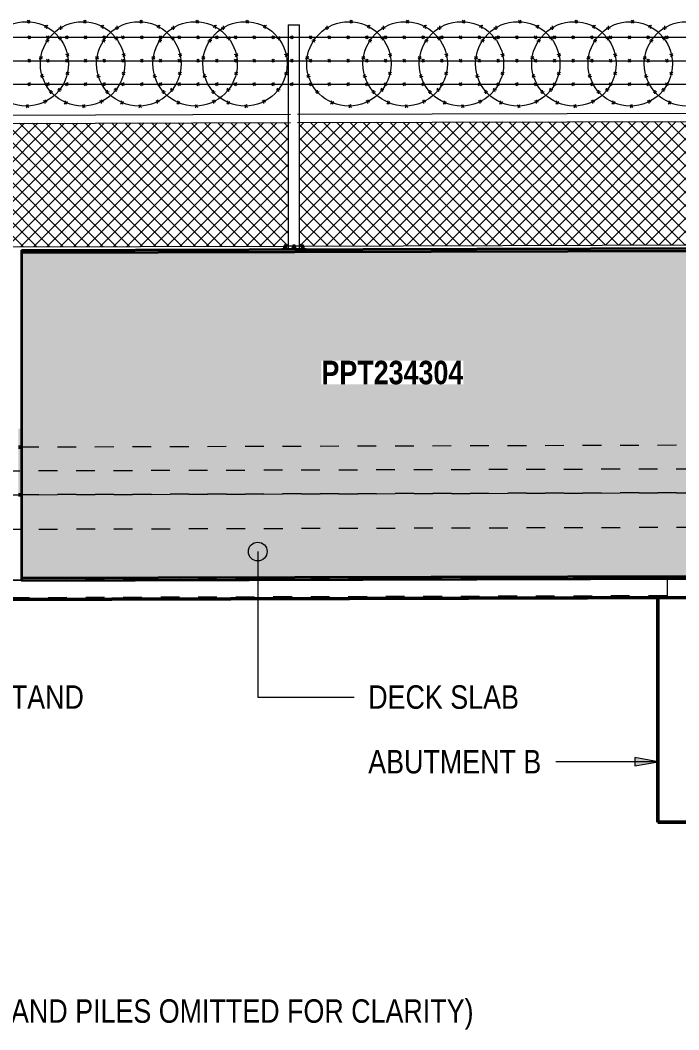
# Model space of a CAD drawing. Header units: metres. Extents: x 571 to 644, y 3 to 1695.
# Drawn here: x 626.48 to 629.99, y 16.67 to 22.05 of the extents above; entities that cross this region are included whole.
import ezdxf

# ---------------------------------------------------------------- set-up
doc = ezdxf.new("R2010")
doc.units = ezdxf.units.M
doc.linetypes.add('JacobsDash', pattern=[0.0045, 0.003, -0.0015])
for name, color, linetype, lineweight in [('BRIDGE-ABUTMENT-CONC', 7, 'Continuous', 50), ('BRIDGE-FRAMING-LINE-18-HID', 7, 'JacobsDash', 18), ('BRIDGE-HDRAIL', 7, 'Continuous', 18), ('D-BDGE', 7, 'Continuous', 13), ('D-BDGE-FLOOR', 7, 'Continuous', 50), ('D-BDGE-FRAMING', 7, 'Continuous', 50), ('D-BDGE-GEN-MOD', 7, 'Continuous', 35), ('D-BDGE-HDRAIL', 7, 'Continuous', 18), ('D-ENHA-TEXT', 7, 'Continuous', 9), ('D-ENHA-TEXT-TAG', 7, 'Continuous', 18)]:
    doc.layers.add(name, color=color, linetype=linetype, lineweight=lineweight)
doc.styles.add('Arial Narrow_2', font='ARIALN.TTF', dxfattribs={"height": 0.125})
doc.styles.add('Arial Narrow_B_1', font='ARIALNB.TTF', dxfattribs={"height": 0.125})

# ---------------------------------------------------------------- blocks, each defined once
blk = doc.blocks.new('Railing - TopMount-Start-7511100-DRG-2871111 - SECTION 2')
at = {"layer": 'BRIDGE-HDRAIL'}
for p, q in [((588.3942, 22.0358), (588.3942, 20.8408)), ((588.3942, 22.0358), (588.4545, 22.0358)), ((588.4545, 20.8408), (588.4545, 22.0358)), ((588.3594, 20.8408), (588.3594, 20.8375)), ((588.4894, 20.8408), (588.3594, 20.8408)), ((588.3669, 20.8428), (588.3669, 20.8408)), ((588.3844, 20.8428), (588.3669, 20.8428)), ((588.3709, 20.8558), (588.3789, 20.8558)), ((588.3709, 20.8488), (588.3709, 20.8558)), ((588.3709, 20.8488), (588.3789, 20.8488)), ((588.3709, 20.8428), (588.3709, 20.8488)), ((588.3789, 20.8488), (588.3709, 20.8488)), ((588.3729, 20.8608), (588.3729, 20.8558)), ((588.3849, 20.8608), (588.3729, 20.8608)), ((588.3789, 20.8558), (588.3844, 20.8558)), ((588.3789, 20.8488), (588.3789, 20.8558)), ((588.3789, 20.8488), (588.3844, 20.8488)), ((588.3789, 20.8428), (588.3789, 20.8488)), ((588.3844, 20.8488), (588.3789, 20.8488)), ((588.3844, 20.8558), (588.3844, 20.8408)), ((588.4163, 20.8558), (588.3844, 20.8558)), ((588.3849, 20.8558), (588.3849, 20.8608)), ((588.4124, 20.8428), (588.4124, 20.8408)), ((588.4364, 20.8428), (588.4124, 20.8428)), ((588.4164, 20.8558), (588.4244, 20.8558)), ((588.4164, 20.8488), (588.4164, 20.8558)), ((588.4164, 20.8488), (588.4244, 20.8488)), ((588.4164, 20.8428), (588.4164, 20.8488)), ((588.4244, 20.8488), (588.4164, 20.8488)), ((588.4184, 20.8608), (588.4184, 20.8558)), ((588.4304, 20.8608), (588.4184, 20.8608)), ((588.4244, 20.8558), (588.4324, 20.8558)), ((588.4244, 20.8488), (588.4244, 20.8558)), ((588.4244, 20.8488), (588.4324, 20.8488)), ((588.4244, 20.8428), (588.4244, 20.8488)), ((588.4324, 20.8488), (588.4244, 20.8488)), ((588.4304, 20.8558), (588.4304, 20.8608)), ((588.4324, 20.8558), (588.4324, 20.8488)), ((588.4644, 20.8558), (588.4324, 20.8558)), ((588.4324, 20.8488), (588.4324, 20.8428)), ((588.4364, 20.8408), (588.4364, 20.8428)), ((588.4638, 20.8608), (588.4638, 20.8558)), ((588.4758, 20.8608), (588.4638, 20.8608)), ((588.4644, 20.8558), (588.4698, 20.8558)), ((588.4644, 20.8408), (588.4644, 20.8558)), ((588.4644, 20.8488), (588.4698, 20.8488)), ((588.4698, 20.8488), (588.4644, 20.8488)), ((588.4818, 20.8428), (588.4644, 20.8428)), ((588.4698, 20.8558), (588.4778, 20.8558)), ((588.4698, 20.8488), (588.4698, 20.8558)), ((588.4698, 20.8488), (588.4778, 20.8488)), ((588.4698, 20.8428), (588.4698, 20.8488)), ((588.4778, 20.8488), (588.4698, 20.8488)), ((588.4758, 20.8558), (588.4758, 20.8608)), ((588.4778, 20.8558), (588.4778, 20.8488)), ((588.4778, 20.8488), (588.4778, 20.8428)), ((588.4818, 20.8408), (588.4818, 20.8428)), ((588.4894, 20.8379), (588.4894, 20.8408))]:
    blk.add_line(p, q, dxfattribs=at)
blk = doc.blocks.new('Railing - TopMount-End-7511104-DRG-2871111 - SECTION 2')
at = {"layer": 'BRIDGE-HDRAIL'}
for p, q in [((579.6342, 22.0109), (579.6342, 20.8159)), ((579.6342, 22.0109), (579.6945, 22.0109)), ((579.6945, 20.8159), (579.6945, 22.0109)), ((579.6109, 20.8309), (579.6189, 20.8309)), ((579.6109, 20.8239), (579.6109, 20.8309)), ((579.6129, 20.8359), (579.6129, 20.8309)), ((579.6249, 20.8359), (579.6129, 20.8359)), ((579.6189, 20.8309), (579.6244, 20.8309)), ((579.6189, 20.8239), (579.6189, 20.8309)), ((579.6244, 20.8309), (579.6244, 20.8159)), ((579.6563, 20.8309), (579.6244, 20.8309)), ((579.6249, 20.8309), (579.6249, 20.8359)), ((579.6564, 20.8309), (579.6644, 20.8309)), ((579.6564, 20.8239), (579.6564, 20.8309)), ((579.6584, 20.8359), (579.6584, 20.8309)), ((579.6704, 20.8359), (579.6584, 20.8359)), ((579.6644, 20.8309), (579.6724, 20.8309)), ((579.6644, 20.8239), (579.6644, 20.8309)), ((579.6704, 20.8309), (579.6704, 20.8359)), ((579.6724, 20.8309), (579.6724, 20.8239)), ((579.7044, 20.8309), (579.6724, 20.8309)), ((579.7038, 20.8359), (579.7038, 20.8309)), ((579.7158, 20.8359), (579.7038, 20.8359)), ((579.7044, 20.8309), (579.7098, 20.8309)), ((579.7044, 20.8159), (579.7044, 20.8309)), ((579.7098, 20.8309), (579.7178, 20.8309)), ((579.7098, 20.8239), (579.7098, 20.8309)), ((579.7158, 20.8309), (579.7158, 20.8359)), ((579.7178, 20.8309), (579.7178, 20.8239)), ((579.5994, 20.8159), (579.5994, 20.8127)), ((579.7294, 20.8159), (579.5994, 20.8159)), ((579.6069, 20.8179), (579.6069, 20.8159)), ((579.6244, 20.8179), (579.6069, 20.8179)), ((579.6109, 20.8239), (579.6189, 20.8239)), ((579.6109, 20.8179), (579.6109, 20.8239)), ((579.6189, 20.8239), (579.6109, 20.8239)), ((579.6189, 20.8239), (579.6244, 20.8239)), ((579.6189, 20.8179), (579.6189, 20.8239)), ((579.6244, 20.8239), (579.6189, 20.8239)), ((579.6524, 20.8179), (579.6524, 20.8159)), ((579.6764, 20.8179), (579.6524, 20.8179)), ((579.6564, 20.8239), (579.6644, 20.8239)), ((579.6564, 20.8179), (579.6564, 20.8239)), ((579.6644, 20.8239), (579.6564, 20.8239)), ((579.6644, 20.8239), (579.6724, 20.8239)), ((579.6644, 20.8179), (579.6644, 20.8239)), ((579.6724, 20.8239), (579.6644, 20.8239)), ((579.6724, 20.8239), (579.6724, 20.8179)), ((579.6764, 20.8159), (579.6764, 20.8179)), ((579.7044, 20.8239), (579.7098, 20.8239)), ((579.7098, 20.8239), (579.7044, 20.8239)), ((579.7218, 20.8179), (579.7044, 20.8179)), ((579.7098, 20.8239), (579.7178, 20.8239)), ((579.7098, 20.8179), (579.7098, 20.8239)), ((579.7178, 20.8239), (579.7098, 20.8239)), ((579.7178, 20.8239), (579.7178, 20.8179)), ((579.7218, 20.8159), (579.7218, 20.8179)), ((579.7294, 20.813), (579.7294, 20.8159))]:
    blk.add_line(p, q, dxfattribs=at)
blk = doc.blocks.new('Railing - 2920-7669627-DRG-2871111 - SECTION 2')
at = {"layer": 'D-BDGE-HDRAIL', "lineweight": 9, "true_color": 0x969696}
h = blk.add_hatch(dxfattribs=at)
h.set_pattern_fill('FP_5', color=252, style=0, pattern_type=2)
h.set_pattern_definition([(45, (586.964, 20.852), (-0.0353553, 0.0353553), []), (135, (586.964, 20.852), (-0.0353553, -0.0353553), [])])
h.paths.add_polyline_path([(585.5345, 20.8476), (585.5438, 20.8476), (585.544, 20.8525), (585.5558, 20.8525), (585.5558, 20.8477), (588.3729, 20.8558), (588.3731, 20.8608), (588.3849, 20.8608), (588.3849, 20.8558), (588.3942, 20.8558), (588.3942, 21.5144), (585.5345, 21.5062), (585.5345, 20.8525)])
at = {"layer": 'BRIDGE-HDRAIL'}
for p, q in [((585.5345, 20.8476), (585.5438, 20.8476)), ((585.5558, 20.8477), (588.3709, 20.8557))]:
    blk.add_line(p, q, dxfattribs=at)
blk = doc.blocks.new('Railing - TopMount-Intermediate-7511102-DRG-2871111 - SECTION 2')
at = {"layer": 'BRIDGE-HDRAIL'}
for p, q in [((585.4742, 22.0275), (585.4742, 20.8325)), ((585.4742, 22.0275), (585.5345, 22.0275)), ((585.5345, 20.8325), (585.5345, 22.0275)), ((585.4394, 20.8325), (585.4394, 20.8295)), ((585.5694, 20.8325), (585.4394, 20.8325)), ((585.4469, 20.8345), (585.4469, 20.8325)), ((585.4644, 20.8345), (585.4469, 20.8345)), ((585.4509, 20.8475), (585.4589, 20.8475)), ((585.4509, 20.8405), (585.4509, 20.8475)), ((585.4509, 20.8405), (585.4589, 20.8405)), ((585.4509, 20.8345), (585.4509, 20.8405)), ((585.4589, 20.8405), (585.4509, 20.8405)), ((585.4529, 20.8525), (585.4529, 20.8475)), ((585.4649, 20.8525), (585.4529, 20.8525)), ((585.4589, 20.8475), (585.4644, 20.8475)), ((585.4589, 20.8405), (585.4589, 20.8475)), ((585.4589, 20.8405), (585.4644, 20.8405)), ((585.4589, 20.8345), (585.4589, 20.8405)), ((585.4644, 20.8405), (585.4589, 20.8405)), ((585.4644, 20.8475), (585.4644, 20.8325)), ((585.4963, 20.8475), (585.4644, 20.8475)), ((585.4649, 20.8475), (585.4649, 20.8525)), ((585.4924, 20.8345), (585.4924, 20.8325)), ((585.5164, 20.8345), (585.4924, 20.8345)), ((585.4964, 20.8475), (585.5044, 20.8475)), ((585.4964, 20.8405), (585.4964, 20.8475)), ((585.4964, 20.8405), (585.5044, 20.8405)), ((585.4964, 20.8345), (585.4964, 20.8405)), ((585.5044, 20.8405), (585.4964, 20.8405)), ((585.4984, 20.8525), (585.4984, 20.8475)), ((585.5104, 20.8525), (585.4984, 20.8525)), ((585.5044, 20.8475), (585.5124, 20.8475)), ((585.5044, 20.8405), (585.5044, 20.8475)), ((585.5044, 20.8405), (585.5124, 20.8405)), ((585.5044, 20.8345), (585.5044, 20.8405)), ((585.5124, 20.8405), (585.5044, 20.8405)), ((585.5104, 20.8475), (585.5104, 20.8525)), ((585.5124, 20.8475), (585.5124, 20.8405)), ((585.5444, 20.8475), (585.5124, 20.8475)), ((585.5124, 20.8405), (585.5124, 20.8345)), ((585.5164, 20.8325), (585.5164, 20.8345)), ((585.5438, 20.8525), (585.5438, 20.8475)), ((585.5558, 20.8525), (585.5438, 20.8525)), ((585.5444, 20.8475), (585.5498, 20.8475)), ((585.5444, 20.8325), (585.5444, 20.8475)), ((585.5444, 20.8405), (585.5498, 20.8405)), ((585.5498, 20.8405), (585.5444, 20.8405)), ((585.5618, 20.8345), (585.5444, 20.8345)), ((585.5498, 20.8475), (585.5578, 20.8475)), ((585.5498, 20.8405), (585.5498, 20.8475)), ((585.5498, 20.8405), (585.5578, 20.8405)), ((585.5498, 20.8345), (585.5498, 20.8405)), ((585.5578, 20.8405), (585.5498, 20.8405)), ((585.5558, 20.8475), (585.5558, 20.8525)), ((585.5578, 20.8475), (585.5578, 20.8405)), ((585.5578, 20.8405), (585.5578, 20.8345)), ((585.5618, 20.8325), (585.5618, 20.8345)), ((585.5694, 20.8302), (585.5694, 20.8325))]:
    blk.add_line(p, q, dxfattribs=at)
blk = doc.blocks.new('Railing - TopMount-Intermediate-V3-DRG-2871111 - SECTION 2')
at = {"layer": 'BRIDGE-HDRAIL'}
for p, q in [((582.5542, 22.0192), (582.5542, 20.8242)), ((582.5542, 22.0192), (582.6145, 22.0192)), ((582.6145, 20.8242), (582.6145, 22.0192)), ((582.5309, 20.8392), (582.5389, 20.8392)), ((582.5309, 20.8322), (582.5309, 20.8392)), ((582.5309, 20.8322), (582.5389, 20.8322)), ((582.5309, 20.8262), (582.5309, 20.8322)), ((582.5389, 20.8322), (582.5309, 20.8322)), ((582.5329, 20.8442), (582.5329, 20.8392)), ((582.5449, 20.8442), (582.5329, 20.8442)), ((582.5389, 20.8392), (582.5444, 20.8392)), ((582.5389, 20.8322), (582.5389, 20.8392)), ((582.5389, 20.8322), (582.5444, 20.8322)), ((582.5389, 20.8262), (582.5389, 20.8322)), ((582.5444, 20.8322), (582.5389, 20.8322)), ((582.5444, 20.8392), (582.5444, 20.8242)), ((582.5763, 20.8392), (582.5444, 20.8392)), ((582.5449, 20.8392), (582.5449, 20.8442)), ((582.5764, 20.8392), (582.5844, 20.8392)), ((582.5764, 20.8322), (582.5764, 20.8392)), ((582.5764, 20.8322), (582.5844, 20.8322)), ((582.5764, 20.8262), (582.5764, 20.8322)), ((582.5844, 20.8322), (582.5764, 20.8322)), ((582.5784, 20.8442), (582.5784, 20.8392)), ((582.5904, 20.8442), (582.5784, 20.8442)), ((582.5844, 20.8392), (582.5924, 20.8392)), ((582.5844, 20.8322), (582.5844, 20.8392)), ((582.5844, 20.8322), (582.5924, 20.8322)), ((582.5844, 20.8262), (582.5844, 20.8322)), ((582.5924, 20.8322), (582.5844, 20.8322)), ((582.5904, 20.8392), (582.5904, 20.8442)), ((582.5924, 20.8392), (582.5924, 20.8322)), ((582.6244, 20.8392), (582.5924, 20.8392)), ((582.5924, 20.8322), (582.5924, 20.8262)), ((582.6238, 20.8442), (582.6238, 20.8392)), ((582.6358, 20.8442), (582.6238, 20.8442)), ((582.6244, 20.8392), (582.6298, 20.8392)), ((582.6244, 20.8242), (582.6244, 20.8392)), ((582.6244, 20.8322), (582.6298, 20.8322)), ((582.6298, 20.8322), (582.6244, 20.8322)), ((582.6298, 20.8392), (582.6378, 20.8392)), ((582.6298, 20.8322), (582.6298, 20.8392)), ((582.6298, 20.8322), (582.6378, 20.8322)), ((582.6298, 20.8262), (582.6298, 20.8322)), ((582.6378, 20.8322), (582.6298, 20.8322)), ((582.6358, 20.8392), (582.6358, 20.8442)), ((582.6378, 20.8392), (582.6378, 20.8322)), ((582.6378, 20.8322), (582.6378, 20.8262)), ((582.5194, 20.8242), (582.5194, 20.8211)), ((582.6494, 20.8242), (582.5194, 20.8242)), ((582.5269, 20.8262), (582.5269, 20.8242)), ((582.5444, 20.8262), (582.5269, 20.8262)), ((582.5724, 20.8262), (582.5724, 20.8242)), ((582.5964, 20.8262), (582.5724, 20.8262)), ((582.5964, 20.8242), (582.5964, 20.8262)), ((582.6418, 20.8262), (582.6244, 20.8262)), ((582.6418, 20.8242), (582.6418, 20.8262)), ((582.6494, 20.8215), (582.6494, 20.8242))]:
    blk.add_line(p, q, dxfattribs=at)
blk = doc.blocks.new('Railing - 2920-V4-DRG-2871111 - SECTION 2')
at = {"layer": 'D-BDGE-HDRAIL', "lineweight": 9, "true_color": 0x969696}
h = blk.add_hatch(dxfattribs=at)
h.set_pattern_fill('FP_6', color=252, style=0, pattern_type=2)
h.set_pattern_definition([(45, (581.124, 20.835), (-0.0353553, 0.0353553), []), (135, (581.124, 20.835), (-0.0353553, -0.0353553), [])])
h.paths.add_polyline_path([(579.6945, 20.831), (579.7038, 20.831), (579.704, 20.8359), (579.7158, 20.8359), (579.7158, 20.8311), (582.5329, 20.8392), (582.5331, 20.8442), (582.5449, 20.8442), (582.5449, 20.8392), (582.5542, 20.8392), (582.5542, 21.4977), (579.6945, 21.4895), (579.6945, 20.8685)])
at = {"layer": 'BRIDGE-HDRAIL'}
for p, q in [((579.6945, 20.831), (579.7038, 20.831)), ((579.7158, 20.8311), (582.5309, 20.8391))]:
    blk.add_line(p, q, dxfattribs=at)
blk = doc.blocks.new('Railing - Railing-7520631-DRG-2871111 - SECTION 2')
at = {"layer": 'BRIDGE-HDRAIL'}
for p, q in [((582.5655, 21.5402), (579.6832, 21.532)), ((585.4855, 21.5485), (582.6032, 21.5403)), ((588.4055, 21.5568), (585.5232, 21.5486)), ((579.6832, 21.4896), (582.5655, 21.4978)), ((582.6032, 21.4979), (585.4855, 21.5061)), ((585.5232, 21.5062), (588.4055, 21.5144))]:
    blk.add_line(p, q, dxfattribs=at)
for name, p in [('Railing - TopMount-Intermediate-V3-DRG-2871111 - SECTION 2', (0, 0)), ('Railing - TopMount-Intermediate-7511102-DRG-2871111 - SECTION 2', (0, 0)), ('Railing - TopMount-Start-7511100-DRG-2871111 - SECTION 2', (0, 0)), ('Railing - TopMount-End-7511104-DRG-2871111 - SECTION 2', (0, 0)), ('Railing - 2920-V4-DRG-2871111 - SECTION 2', (0, 0)), ('Railing - 2920-7669627-DRG-2871111 - SECTION 2', (-2.92, -0.0083)), ('Railing - 2920-7669627-DRG-2871111 - SECTION 2', (0, 0))]:
    blk.add_blockref(name, p)
blk = doc.blocks.new('07_STR_DPS_PermadecPanel - 07_STR_DPS_PermadecPanel-5973115-DRG-2871111 - SECTION 2')
at = {"layer": 'BRIDGE-FRAMING-LINE-18-HID', "lineweight": 13}
for p, q in [((587.4939, 19.0772), (580.5939, 19.0563)), ((580.5939, 19.0563), (580.5939, 19.0564)), ((580.5939, 19.0554), (580.5939, 19.0563)), ((587.494, 19.0763), (580.594, 19.0554)), ((587.494, 19.0762), (580.594, 19.0553)), ((580.594, 19.0553), (580.594, 19.0554)), ((580.594, 19.0554), (580.594, 19.0553)), ((580.594, 19.0544), (580.594, 19.0553)), ((587.4939, 19.0772), (587.4939, 19.0772)), ((587.4939, 19.0772), (587.4939, 19.0763)), ((587.494, 19.0762), (587.494, 19.0763)), ((587.494, 19.0763), (587.494, 19.0762)), ((587.494, 19.0762), (587.494, 19.0753)), ((580.5942, 18.9574), (580.5942, 18.9572)), ((587.4943, 18.9832), (580.5943, 18.9623)), ((587.4943, 18.9828), (580.5943, 18.9619)), ((587.4943, 18.9768), (580.5943, 18.9559)), ((580.5943, 18.9559), (580.5943, 18.9613)), ((587.4943, 18.9822), (587.4943, 18.9768))]:
    blk.add_line(p, q, dxfattribs=at)

msp = doc.modelspace()

# ---------------------------------------------------------------- hatches: boundary and pattern name
at = {"layer": 'D-BDGE-FRAMING', "true_color": 0xc0c0c0}
h = msp.add_hatch(color=9, dxfattribs=at)
h.paths.add_polyline_path([(621.9807, 19.762), (621.9809, 19.762), (621.9808, 19.8615), (621.9803, 19.8615), (621.9807, 19.7658)])
h.paths.add_polyline_path([(626.4723, 19.7751), (626.4894, 19.7752), (626.4894, 19.8743), (626.4723, 19.8743), (626.4723, 19.7883)])
h = msp.add_hatch(color=9, dxfattribs=at)
h.paths.add_polyline_path([(626.4724, 19.5219), (626.4894, 19.5219), (626.4894, 19.7752), (626.4723, 19.7751), (626.4723, 19.7191)])
h.paths.add_polyline_path([(630.9808, 19.5351), (630.9812, 19.5351), (630.9808, 19.6906)])
at = {"layer": 'D-BDGE-GEN-MOD', "true_color": 0xc0c0c0}
for points in [[(626.4894, 20.8107), (630.9808, 20.823), (630.9808, 20.838), (626.4894, 20.8257)], [(626.4894, 19.0787), (630.9808, 19.091), (630.9808, 20.823), (626.4894, 20.8107), (626.4894, 19.7191)], [(626.4894, 19.0637), (630.9808, 19.076), (630.9808, 19.091), (626.4894, 19.0787)]]:
    msp.add_hatch(color=9, dxfattribs=at).paths.add_polyline_path(points)
at = {"layer": 'D-ENHA-TEXT'}
h = msp.add_hatch(color=256, dxfattribs=at)
edge = h.paths.add_edge_path()
edge.add_arc((627.7484, 19.219), 0.05, 0, 360)
msp.add_hatch(color=256, dxfattribs=at).paths.add_polyline_path([(629.8838, 18.0987), (629.7588, 18.1208), (629.7588, 18.0767)])

# ---------------------------------------------------------------- linework, layer by layer
at = {"layer": 'BRIDGE-ABUTMENT-CONC'}
for p, q in [((629.8812, 18.9771), (629.8812, 17.777)), ((629.8812, 17.777), (629.881, 17.7804)), ((629.8812, 17.777), (630.9812, 17.777))]:
    msp.add_line(p, q, dxfattribs=at)
at = {"layer": 'BRIDGE-FRAMING-LINE-18-HID'}
for p, q in [((630.9805, 19.7883), (626.4895, 19.7752)), ((630.9812, 19.5351), (626.4895, 19.5219))]:
    msp.add_line(p, q, dxfattribs=at)
at = {"layer": 'BRIDGE-FRAMING-LINE-18-HID', "lineweight": 13}
for p, q in [((629.9308, 19.0753), (623.0308, 19.0544)), ((629.9308, 19.0752), (623.0308, 19.0543)), ((629.9308, 19.0743), (624.3117, 19.0573)), ((629.9308, 19.0742), (625.0168, 19.0593)), ((629.9308, 19.0752), (629.9308, 19.0753)), ((629.9308, 19.0753), (629.9308, 19.0752)), ((629.9308, 19.0752), (629.9308, 19.0743)), ((629.9308, 19.0743), (629.9308, 19.0743)), ((629.9308, 19.0743), (629.9308, 19.0742)), ((629.9308, 19.0742), (629.9311, 18.9812)), ((629.9311, 18.9812), (623.0311, 18.9603)), ((623.0311, 18.96), (629.9311, 18.9809)), ((629.9312, 18.9749), (623.6845, 18.956)), ((629.9311, 18.9812), (629.9311, 18.9809)), ((629.9311, 18.9809), (629.9312, 18.9749))]:
    msp.add_line(p, q, dxfattribs=at)
at = {"layer": 'D-BDGE', "color": 8, "true_color": 0x808080}
for p, q in [((626.5192, 22.0512), (626.5323, 22.0361)), ((626.5315, 22.0518), (626.5202, 22.0353)), ((626.6285, 22.0227), (626.6113, 22.0125)), ((626.6172, 22.0273), (626.6226, 22.0081)), ((626.6975, 22.021), (626.6975, 22.001)), ((626.8192, 22.0512), (626.8323, 22.0361)), ((626.8315, 22.0518), (626.8202, 22.0353)), ((626.9285, 22.0227), (626.9113, 22.0125)), ((626.9172, 22.0273), (626.9226, 22.0081)), ((626.9975, 22.021), (626.9975, 22.001)), ((627.1192, 22.0512), (627.1323, 22.0361)), ((627.1315, 22.0518), (627.1202, 22.0353)), ((627.2285, 22.0227), (627.2113, 22.0125)), ((627.2172, 22.0273), (627.2226, 22.0081)), ((627.2975, 22.021), (627.2975, 22.001)), ((627.4192, 22.0512), (627.4323, 22.0361)), ((627.4315, 22.0518), (627.4202, 22.0353)), ((627.5285, 22.0227), (627.5113, 22.0125)), ((627.5172, 22.0273), (627.5226, 22.0081)), ((627.5635, 22.021), (627.5635, 22.001)), ((627.6853, 22.0512), (627.6983, 22.0361)), ((627.6975, 22.0518), (627.6863, 22.0353)), ((627.7946, 22.0227), (627.7774, 22.0125)), ((627.7832, 22.0273), (627.7886, 22.0081)), ((628.1175, 22.021), (628.1175, 22.001)), ((628.2392, 22.0512), (628.2523, 22.0361)), ((628.2515, 22.0518), (628.2402, 22.0353)), ((628.3485, 22.0227), (628.3313, 22.0125)), ((628.3372, 22.0273), (628.3426, 22.0081)), ((628.4175, 22.021), (628.4175, 22.001)), ((628.5392, 22.0512), (628.5523, 22.0361)), ((628.5515, 22.0518), (628.5402, 22.0353)), ((628.6485, 22.0227), (628.6313, 22.0125)), ((628.6372, 22.0273), (628.6426, 22.0081)), ((628.7175, 22.021), (628.7175, 22.001)), ((628.8392, 22.0512), (628.8523, 22.0361)), ((628.8515, 22.0518), (628.8402, 22.0353)), ((628.9485, 22.0227), (628.9313, 22.0125)), ((628.9372, 22.0273), (628.9426, 22.0081)), ((629.0175, 22.021), (629.0175, 22.001)), ((629.1392, 22.0512), (629.1523, 22.0361)), ((629.1515, 22.0518), (629.1402, 22.0353)), ((629.2485, 22.0227), (629.2313, 22.0125)), ((629.2372, 22.0273), (629.2426, 22.0081)), ((629.3175, 22.021), (629.3175, 22.001)), ((629.4392, 22.0512), (629.4523, 22.0361)), ((629.4515, 22.0518), (629.4402, 22.0353)), ((629.5485, 22.0227), (629.5313, 22.0125)), ((629.5372, 22.0273), (629.5426, 22.0081)), ((629.6175, 22.021), (629.6175, 22.001)), ((629.7392, 22.0512), (629.7523, 22.0361)), ((629.7515, 22.0518), (629.7402, 22.0353)), ((629.8485, 22.0227), (629.8313, 22.0125)), ((629.8372, 22.0273), (629.8426, 22.0081)), ((629.9175, 22.021), (629.9175, 22.001)), ((622.1313, 21.9609), (630.8313, 21.9609)), ((626.5229, 21.9686), (626.5358, 21.9533)), ((626.5352, 21.969), (626.5237, 21.9526)), ((626.6229, 21.9686), (626.6358, 21.9533)), ((626.6352, 21.969), (626.6237, 21.9526)), ((626.6877, 22.0137), (626.707, 22.0085)), ((626.6958, 21.9642), (626.6925, 21.9445)), ((626.7229, 21.9686), (626.7358, 21.9533)), ((626.7352, 21.969), (626.7237, 21.9526)), ((626.8229, 21.9686), (626.8358, 21.9533)), ((626.8352, 21.969), (626.8237, 21.9526)), ((626.9229, 21.9686), (626.9358, 21.9533)), ((626.9352, 21.969), (626.9237, 21.9526)), ((626.9877, 22.0137), (627.007, 22.0085)), ((626.9958, 21.9642), (626.9925, 21.9445)), ((627.0229, 21.9686), (627.0358, 21.9533)), ((627.0352, 21.969), (627.0237, 21.9526)), ((627.1229, 21.9686), (627.1358, 21.9533)), ((627.1352, 21.969), (627.1237, 21.9526)), ((627.2229, 21.9686), (627.2358, 21.9533)), ((627.2352, 21.969), (627.2237, 21.9526)), ((627.2877, 22.0137), (627.307, 22.0085)), ((627.2958, 21.9642), (627.2925, 21.9445)), ((627.3229, 21.9686), (627.3358, 21.9533)), ((627.3352, 21.969), (627.3237, 21.9526)), ((627.4229, 21.9686), (627.4358, 21.9533)), ((627.4352, 21.969), (627.4237, 21.9526)), ((627.5229, 21.9686), (627.5358, 21.9533)), ((627.5352, 21.969), (627.5237, 21.9526)), ((627.5537, 22.0137), (627.573, 22.0085)), ((627.5958, 21.9642), (627.5925, 21.9445)), ((627.6229, 21.9686), (627.6358, 21.9533)), ((627.6352, 21.969), (627.6237, 21.9526)), ((627.7229, 21.9686), (627.7358, 21.9533)), ((627.7352, 21.969), (627.7237, 21.9526)), ((627.8229, 21.9686), (627.8358, 21.9533)), ((627.8352, 21.969), (627.8237, 21.9526)), ((627.8618, 21.9642), (627.8586, 21.9445)), ((627.9229, 21.9686), (627.9358, 21.9533)), ((627.9352, 21.969), (627.9237, 21.9526)), ((628.0229, 21.9686), (628.0358, 21.9533)), ((628.0352, 21.969), (628.0237, 21.9526)), ((628.1077, 22.0137), (628.127, 22.0085)), ((628.1229, 21.9686), (628.1358, 21.9533)), ((628.1352, 21.969), (628.1237, 21.9526)), ((628.2229, 21.9686), (628.2358, 21.9533)), ((628.2352, 21.969), (628.2237, 21.9526)), ((628.3229, 21.9686), (628.3358, 21.9533)), ((628.3352, 21.969), (628.3237, 21.9526)), ((628.4077, 22.0137), (628.427, 22.0085)), ((628.4158, 21.9642), (628.4125, 21.9445)), ((628.4229, 21.9686), (628.4358, 21.9533)), ((628.4352, 21.969), (628.4237, 21.9526)), ((628.5229, 21.9686), (628.5358, 21.9533)), ((628.5352, 21.969), (628.5237, 21.9526)), ((628.6229, 21.9686), (628.6358, 21.9533)), ((628.6352, 21.969), (628.6237, 21.9526)), ((628.7077, 22.0137), (628.727, 22.0085)), ((628.7158, 21.9642), (628.7125, 21.9445)), ((628.7229, 21.9686), (628.7358, 21.9533)), ((628.7352, 21.969), (628.7237, 21.9526)), ((628.8229, 21.9686), (628.8358, 21.9533)), ((628.8352, 21.969), (628.8237, 21.9526)), ((628.9229, 21.9686), (628.9358, 21.9533)), ((628.9352, 21.969), (628.9237, 21.9526)), ((629.0077, 22.0137), (629.027, 22.0085)), ((629.0158, 21.9642), (629.0125, 21.9445)), ((629.0229, 21.9686), (629.0358, 21.9533)), ((629.0352, 21.969), (629.0237, 21.9526)), ((629.1229, 21.9686), (629.1358, 21.9533)), ((629.1352, 21.969), (629.1237, 21.9526)), ((629.2229, 21.9686), (629.2358, 21.9533)), ((629.2352, 21.969), (629.2237, 21.9526)), ((629.3077, 22.0137), (629.327, 22.0085)), ((629.3158, 21.9642), (629.3125, 21.9445)), ((629.3229, 21.9686), (629.3358, 21.9533)), ((629.3352, 21.969), (629.3237, 21.9526)), ((629.4229, 21.9686), (629.4358, 21.9533)), ((629.4352, 21.969), (629.4237, 21.9526)), ((629.5229, 21.9686), (629.5358, 21.9533)), ((629.5352, 21.969), (629.5237, 21.9526)), ((629.6077, 22.0137), (629.627, 22.0085)), ((629.6158, 21.9642), (629.6125, 21.9445)), ((629.6229, 21.9686), (629.6358, 21.9533)), ((629.6352, 21.969), (629.6237, 21.9526)), ((629.7229, 21.9686), (629.7358, 21.9533)), ((629.7352, 21.969), (629.7237, 21.9526)), ((629.8229, 21.9686), (629.8358, 21.9533)), ((629.8352, 21.969), (629.8237, 21.9526)), ((629.9077, 22.0137), (629.927, 22.0085)), ((629.9158, 21.9642), (629.9125, 21.9445)), ((629.9229, 21.9686), (629.9358, 21.9533)), ((629.9352, 21.969), (629.9237, 21.9526)), ((626.6171, 21.9417), (626.6368, 21.9452)), ((626.6229, 21.9525), (626.6313, 21.9344)), ((626.7041, 21.9552), (626.6842, 21.9532)), ((626.9171, 21.9417), (626.9368, 21.9452)), ((626.9229, 21.9525), (626.9313, 21.9344)), ((627.0041, 21.9552), (626.9842, 21.9532)), ((627.2171, 21.9417), (627.2368, 21.9452)), ((627.2229, 21.9525), (627.2313, 21.9344)), ((627.3041, 21.9552), (627.2842, 21.9532)), ((627.4832, 21.9417), (627.5029, 21.9452)), ((627.4889, 21.9525), (627.4974, 21.9344)), ((627.6041, 21.9552), (627.5842, 21.9532)), ((627.8701, 21.9552), (627.8502, 21.9532)), ((628.0371, 21.9417), (628.0568, 21.9452)), ((628.0429, 21.9525), (628.0513, 21.9344)), ((628.3371, 21.9417), (628.3568, 21.9452)), ((628.3429, 21.9525), (628.3513, 21.9344)), ((628.4241, 21.9552), (628.4042, 21.9532)), ((628.6371, 21.9417), (628.6568, 21.9452)), ((628.6429, 21.9525), (628.6513, 21.9344)), ((628.7241, 21.9552), (628.7042, 21.9532)), ((628.9371, 21.9417), (628.9568, 21.9452)), ((628.9429, 21.9525), (628.9513, 21.9344)), ((629.0241, 21.9552), (629.0042, 21.9532)), ((629.2371, 21.9417), (629.2568, 21.9452)), ((629.2429, 21.9525), (629.2513, 21.9344)), ((629.3241, 21.9552), (629.3042, 21.9532)), ((629.5371, 21.9417), (629.5568, 21.9452)), ((629.5429, 21.9525), (629.5513, 21.9344)), ((629.6241, 21.9552), (629.6042, 21.9532)), ((629.8371, 21.9417), (629.8568, 21.9452)), ((629.8429, 21.9525), (629.8513, 21.9344)), ((629.9241, 21.9552), (629.9042, 21.9532)), ((626.5837, 21.8465), (626.6001, 21.858)), ((626.5843, 21.8588), (626.5997, 21.846)), ((626.7439, 21.862), (626.7251, 21.8687)), ((626.7402, 21.8737), (626.7289, 21.8572)), ((626.8837, 21.8465), (626.9001, 21.858)), ((626.8843, 21.8588), (626.8997, 21.846)), ((627.0439, 21.862), (627.0251, 21.8687)), ((627.0402, 21.8737), (627.0289, 21.8572)), ((627.1837, 21.8465), (627.2001, 21.858)), ((627.1843, 21.8588), (627.1997, 21.846)), ((627.3439, 21.862), (627.3251, 21.8687)), ((627.3402, 21.8737), (627.3289, 21.8572)), ((627.4498, 21.8465), (627.4661, 21.858)), ((627.4504, 21.8588), (627.4657, 21.846)), ((627.6439, 21.862), (627.6251, 21.8687)), ((627.6402, 21.8737), (627.6289, 21.8572)), ((627.91, 21.862), (627.8911, 21.8687)), ((627.9063, 21.8737), (627.895, 21.8572)), ((628.0037, 21.8465), (628.0201, 21.858)), ((628.0043, 21.8588), (628.0197, 21.846)), ((628.3037, 21.8465), (628.3201, 21.858)), ((628.3043, 21.8588), (628.3197, 21.846)), ((628.4639, 21.862), (628.4451, 21.8687)), ((628.4602, 21.8737), (628.4489, 21.8572)), ((628.6037, 21.8465), (628.6201, 21.858)), ((628.6043, 21.8588), (628.6197, 21.846)), ((628.7639, 21.862), (628.7451, 21.8687)), ((628.7602, 21.8737), (628.7489, 21.8572)), ((628.9037, 21.8465), (628.9201, 21.858)), ((628.9043, 21.8588), (628.9197, 21.846)), ((629.0639, 21.862), (629.0451, 21.8687)), ((629.0602, 21.8737), (629.0489, 21.8572)), ((629.2037, 21.8465), (629.2201, 21.858)), ((629.2043, 21.8588), (629.2197, 21.846)), ((629.3639, 21.862), (629.3451, 21.8687)), ((629.3602, 21.8737), (629.3489, 21.8572)), ((629.5037, 21.8465), (629.5201, 21.858)), ((629.5043, 21.8588), (629.5197, 21.846)), ((629.6639, 21.862), (629.6451, 21.8687)), ((629.6602, 21.8737), (629.6489, 21.8572)), ((629.8037, 21.8465), (629.8201, 21.858)), ((629.8043, 21.8588), (629.8197, 21.846)), ((629.9639, 21.862), (629.9451, 21.8687)), ((629.9602, 21.8737), (629.9489, 21.8572)), ((622.1313, 21.8359), (630.8313, 21.8359)), ((626.5229, 21.8435), (626.5358, 21.8282)), ((626.5352, 21.844), (626.5237, 21.8276)), ((626.6229, 21.8435), (626.6358, 21.8282)), ((626.6352, 21.844), (626.6237, 21.8276)), ((626.7229, 21.8435), (626.7358, 21.8282)), ((626.7352, 21.844), (626.7237, 21.8276)), ((626.8229, 21.8435), (626.8358, 21.8282)), ((626.8352, 21.844), (626.8237, 21.8276)), ((626.9229, 21.8435), (626.9358, 21.8282)), ((626.9352, 21.844), (626.9237, 21.8276)), ((627.0229, 21.8435), (627.0358, 21.8282)), ((627.0352, 21.844), (627.0237, 21.8276)), ((627.1229, 21.8435), (627.1358, 21.8282)), ((627.1352, 21.844), (627.1237, 21.8276)), ((627.2229, 21.8435), (627.2358, 21.8282)), ((627.2352, 21.844), (627.2237, 21.8276)), ((627.3229, 21.8435), (627.3358, 21.8282)), ((627.3352, 21.844), (627.3237, 21.8276)), ((627.4229, 21.8435), (627.4358, 21.8282)), ((627.4352, 21.844), (627.4237, 21.8276)), ((627.5229, 21.8435), (627.5358, 21.8282)), ((627.5352, 21.844), (627.5237, 21.8276)), ((627.6229, 21.8435), (627.6358, 21.8282)), ((627.6352, 21.844), (627.6237, 21.8276)), ((627.7229, 21.8435), (627.7358, 21.8282)), ((627.7352, 21.844), (627.7237, 21.8276)), ((627.8229, 21.8435), (627.8358, 21.8282)), ((627.8352, 21.844), (627.8237, 21.8276)), ((627.9229, 21.8435), (627.9358, 21.8282)), ((627.9352, 21.844), (627.9237, 21.8276)), ((628.0229, 21.8435), (628.0358, 21.8282)), ((628.0352, 21.844), (628.0237, 21.8276)), ((628.1229, 21.8435), (628.1358, 21.8282)), ((628.1352, 21.844), (628.1237, 21.8276)), ((628.2229, 21.8435), (628.2358, 21.8282)), ((628.2352, 21.844), (628.2237, 21.8276)), ((628.3229, 21.8435), (628.3358, 21.8282)), ((628.3352, 21.844), (628.3237, 21.8276)), ((628.4229, 21.8435), (628.4358, 21.8282)), ((628.4352, 21.844), (628.4237, 21.8276)), ((628.5229, 21.8435), (628.5358, 21.8282)), ((628.5352, 21.844), (628.5237, 21.8276)), ((628.6229, 21.8435), (628.6358, 21.8282)), ((628.6352, 21.844), (628.6237, 21.8276)), ((628.7229, 21.8435), (628.7358, 21.8282)), ((628.7352, 21.844), (628.7237, 21.8276)), ((628.8229, 21.8435), (628.8358, 21.8282)), ((628.8352, 21.844), (628.8237, 21.8276)), ((628.9229, 21.8435), (628.9358, 21.8282)), ((628.9352, 21.844), (628.9237, 21.8276)), ((629.0229, 21.8435), (629.0358, 21.8282)), ((629.0352, 21.844), (629.0237, 21.8276)), ((629.1229, 21.8435), (629.1358, 21.8282)), ((629.1352, 21.844), (629.1237, 21.8276)), ((629.2229, 21.8435), (629.2358, 21.8282)), ((629.2352, 21.844), (629.2237, 21.8276)), ((629.3229, 21.8435), (629.3358, 21.8282)), ((629.3352, 21.844), (629.3237, 21.8276)), ((629.4229, 21.8435), (629.4358, 21.8282)), ((629.4352, 21.844), (629.4237, 21.8276)), ((629.5229, 21.8435), (629.5358, 21.8282)), ((629.5352, 21.844), (629.5237, 21.8276)), ((629.6229, 21.8435), (629.6358, 21.8282)), ((629.6352, 21.844), (629.6237, 21.8276)), ((629.7229, 21.8435), (629.7358, 21.8282)), ((629.7352, 21.844), (629.7237, 21.8276)), ((629.8229, 21.8435), (629.8358, 21.8282)), ((629.8352, 21.844), (629.8237, 21.8276)), ((629.9229, 21.8435), (629.9358, 21.8282)), ((629.9352, 21.844), (629.9237, 21.8276)), ((626.5891, 21.7576), (626.6084, 21.7525)), ((626.5937, 21.7462), (626.6037, 21.7636)), ((626.7422, 21.7729), (626.725, 21.7628)), ((626.7406, 21.7608), (626.7263, 21.7748)), ((626.8891, 21.7576), (626.9084, 21.7525)), ((626.8937, 21.7462), (626.9037, 21.7636)), ((627.0422, 21.7729), (627.025, 21.7628)), ((627.0406, 21.7608), (627.0263, 21.7748)), ((627.1891, 21.7576), (627.2084, 21.7525)), ((627.1937, 21.7462), (627.2037, 21.7636)), ((627.3422, 21.7729), (627.325, 21.7628)), ((627.3406, 21.7608), (627.3263, 21.7748)), ((627.4551, 21.7576), (627.4745, 21.7525)), ((627.4598, 21.7462), (627.4697, 21.7636)), ((627.6422, 21.7729), (627.625, 21.7628)), ((627.6406, 21.7608), (627.6263, 21.7748)), ((627.9082, 21.7729), (627.891, 21.7628)), ((627.9066, 21.7608), (627.8924, 21.7748)), ((628.0091, 21.7576), (628.0284, 21.7525)), ((628.0137, 21.7462), (628.0237, 21.7636)), ((628.3091, 21.7576), (628.3284, 21.7525)), ((628.3137, 21.7462), (628.3237, 21.7636)), ((628.4622, 21.7729), (628.445, 21.7628)), ((628.4606, 21.7608), (628.4463, 21.7748)), ((628.6091, 21.7576), (628.6284, 21.7525)), ((628.6137, 21.7462), (628.6237, 21.7636)), ((628.7622, 21.7729), (628.745, 21.7628)), ((628.7606, 21.7608), (628.7463, 21.7748)), ((628.9091, 21.7576), (628.9284, 21.7525)), ((628.9137, 21.7462), (628.9237, 21.7636)), ((629.0622, 21.7729), (629.045, 21.7628)), ((629.0606, 21.7608), (629.0463, 21.7748)), ((629.2091, 21.7576), (629.2284, 21.7525)), ((629.2137, 21.7462), (629.2237, 21.7636)), ((629.3622, 21.7729), (629.345, 21.7628)), ((629.3606, 21.7608), (629.3463, 21.7748)), ((629.5091, 21.7576), (629.5284, 21.7525)), ((629.5137, 21.7462), (629.5237, 21.7636)), ((629.6622, 21.7729), (629.645, 21.7628)), ((629.6606, 21.7608), (629.6463, 21.7748)), ((629.8091, 21.7576), (629.8284, 21.7525)), ((629.8137, 21.7462), (629.8237, 21.7636)), ((629.9622, 21.7729), (629.945, 21.7628)), ((629.9606, 21.7608), (629.9463, 21.7748)), ((622.1313, 21.7109), (630.8313, 21.7109)), ((626.5229, 21.7185), (626.5358, 21.7032)), ((626.5352, 21.719), (626.5237, 21.7026)), ((626.6229, 21.7185), (626.6358, 21.7032)), ((626.6352, 21.719), (626.6237, 21.7026)), ((626.7229, 21.7185), (626.7358, 21.7032)), ((626.7352, 21.719), (626.7237, 21.7026)), ((626.8229, 21.7185), (626.8358, 21.7032)), ((626.8352, 21.719), (626.8237, 21.7026)), ((626.9229, 21.7185), (626.9358, 21.7032)), ((626.9352, 21.719), (626.9237, 21.7026)), ((627.0229, 21.7185), (627.0358, 21.7032)), ((627.0352, 21.719), (627.0237, 21.7026)), ((627.1229, 21.7185), (627.1358, 21.7032)), ((627.1352, 21.719), (627.1237, 21.7026)), ((627.2229, 21.7185), (627.2358, 21.7032)), ((627.2352, 21.719), (627.2237, 21.7026)), ((627.3229, 21.7185), (627.3358, 21.7032)), ((627.3352, 21.719), (627.3237, 21.7026)), ((627.4229, 21.7185), (627.4358, 21.7032)), ((627.4352, 21.719), (627.4237, 21.7026)), ((627.5229, 21.7185), (627.5358, 21.7032)), ((627.5352, 21.719), (627.5237, 21.7026)), ((627.6229, 21.7185), (627.6358, 21.7032)), ((627.6352, 21.719), (627.6237, 21.7026)), ((627.7229, 21.7185), (627.7358, 21.7032)), ((627.7352, 21.719), (627.7237, 21.7026)), ((627.8229, 21.7185), (627.8358, 21.7032)), ((627.8352, 21.719), (627.8237, 21.7026)), ((627.9229, 21.7185), (627.9358, 21.7032)), ((627.9352, 21.719), (627.9237, 21.7026)), ((628.0229, 21.7185), (628.0358, 21.7032)), ((628.0352, 21.719), (628.0237, 21.7026)), ((628.1229, 21.7185), (628.1358, 21.7032)), ((628.1352, 21.719), (628.1237, 21.7026)), ((628.2229, 21.7185), (628.2358, 21.7032)), ((628.2352, 21.719), (628.2237, 21.7026)), ((628.3229, 21.7185), (628.3358, 21.7032)), ((628.3352, 21.719), (628.3237, 21.7026)), ((628.4229, 21.7185), (628.4358, 21.7032)), ((628.4352, 21.719), (628.4237, 21.7026)), ((628.5229, 21.7185), (628.5358, 21.7032)), ((628.5352, 21.719), (628.5237, 21.7026)), ((628.6229, 21.7185), (628.6358, 21.7032)), ((628.6352, 21.719), (628.6237, 21.7026)), ((628.7229, 21.7185), (628.7358, 21.7032)), ((628.7352, 21.719), (628.7237, 21.7026)), ((628.8229, 21.7185), (628.8358, 21.7032)), ((628.8352, 21.719), (628.8237, 21.7026)), ((628.9229, 21.7185), (628.9358, 21.7032)), ((628.9352, 21.719), (628.9237, 21.7026)), ((629.0229, 21.7185), (629.0358, 21.7032)), ((629.0352, 21.719), (629.0237, 21.7026)), ((629.1229, 21.7185), (629.1358, 21.7032)), ((629.1352, 21.719), (629.1237, 21.7026)), ((629.2229, 21.7185), (629.2358, 21.7032)), ((629.2352, 21.719), (629.2237, 21.7026)), ((629.3229, 21.7185), (629.3358, 21.7032)), ((629.3352, 21.719), (629.3237, 21.7026)), ((629.4229, 21.7185), (629.4358, 21.7032)), ((629.4352, 21.719), (629.4237, 21.7026)), ((629.5229, 21.7185), (629.5358, 21.7032)), ((629.5352, 21.719), (629.5237, 21.7026)), ((629.6229, 21.7185), (629.6358, 21.7032)), ((629.6352, 21.719), (629.6237, 21.7026)), ((629.7229, 21.7185), (629.7358, 21.7032)), ((629.7352, 21.719), (629.7237, 21.7026)), ((629.8229, 21.7185), (629.8358, 21.7032)), ((629.8352, 21.719), (629.8237, 21.7026)), ((629.9229, 21.7185), (629.9358, 21.7032)), ((629.9352, 21.719), (629.9237, 21.7026)), ((626.6363, 21.6679), (626.656, 21.6715)), ((626.6453, 21.6596), (626.647, 21.6795)), ((626.7013, 21.6808), (626.6814, 21.6789)), ((626.6947, 21.6704), (626.6877, 21.6892)), ((626.9363, 21.6679), (626.956, 21.6715)), ((626.9453, 21.6596), (626.947, 21.6795)), ((627.0013, 21.6808), (626.9814, 21.6789)), ((626.9947, 21.6704), (626.9877, 21.6892)), ((627.2363, 21.6679), (627.256, 21.6715)), ((627.2453, 21.6596), (627.247, 21.6795)), ((627.3013, 21.6808), (627.2814, 21.6789)), ((627.2947, 21.6704), (627.2877, 21.6892)), ((627.5023, 21.6679), (627.522, 21.6715)), ((627.5113, 21.6596), (627.513, 21.6795)), ((627.6013, 21.6808), (627.5814, 21.6789)), ((627.5947, 21.6704), (627.5877, 21.6892)), ((627.8673, 21.6808), (627.8474, 21.6789)), ((627.8607, 21.6704), (627.8537, 21.6892)), ((628.0563, 21.6679), (628.076, 21.6715)), ((628.0653, 21.6596), (628.067, 21.6795)), ((628.3563, 21.6679), (628.376, 21.6715)), ((628.3653, 21.6596), (628.367, 21.6795)), ((628.4213, 21.6808), (628.4014, 21.6789)), ((628.4147, 21.6704), (628.4077, 21.6892)), ((628.6563, 21.6679), (628.676, 21.6715)), ((628.6653, 21.6596), (628.667, 21.6795)), ((628.7213, 21.6808), (628.7014, 21.6789)), ((628.7147, 21.6704), (628.7077, 21.6892)), ((628.9563, 21.6679), (628.976, 21.6715)), ((628.9653, 21.6596), (628.967, 21.6795)), ((629.0213, 21.6808), (629.0014, 21.6789)), ((629.0147, 21.6704), (629.0077, 21.6892)), ((629.2563, 21.6679), (629.276, 21.6715)), ((629.2653, 21.6596), (629.267, 21.6795)), ((629.3213, 21.6808), (629.3014, 21.6789)), ((629.3147, 21.6704), (629.3077, 21.6892)), ((629.5563, 21.6679), (629.576, 21.6715)), ((629.5653, 21.6596), (629.567, 21.6795)), ((629.6213, 21.6808), (629.6014, 21.6789)), ((629.6147, 21.6704), (629.6077, 21.6892)), ((629.8563, 21.6679), (629.876, 21.6715)), ((629.8653, 21.6596), (629.867, 21.6795)), ((629.9213, 21.6808), (629.9014, 21.6789)), ((629.9147, 21.6704), (629.9077, 21.6892)), ((626.5282, 21.587), (626.514, 21.601)), ((626.5161, 21.5854), (626.526, 21.6028)), ((626.6252, 21.6146), (626.6063, 21.6213)), ((626.6148, 21.6081), (626.6164, 21.628)), ((626.717, 21.6067), (626.7333, 21.6182)), ((626.7287, 21.6029), (626.7218, 21.6217)), ((626.8282, 21.587), (626.814, 21.601)), ((626.8161, 21.5854), (626.826, 21.6028)), ((626.9252, 21.6146), (626.9063, 21.6213)), ((626.9148, 21.6081), (626.9164, 21.628)), ((627.017, 21.6067), (627.0333, 21.6182)), ((627.0287, 21.6029), (627.0218, 21.6217)), ((627.1282, 21.587), (627.114, 21.601)), ((627.1161, 21.5854), (627.126, 21.6028)), ((627.2252, 21.6146), (627.2063, 21.6213)), ((627.2148, 21.6081), (627.2164, 21.628)), ((627.317, 21.6067), (627.3333, 21.6182)), ((627.3287, 21.6029), (627.3218, 21.6217)), ((627.4282, 21.587), (627.414, 21.601)), ((627.4161, 21.5854), (627.426, 21.6028)), ((627.5252, 21.6146), (627.5063, 21.6213)), ((627.5148, 21.6081), (627.5164, 21.628)), ((627.5831, 21.6067), (627.5994, 21.6182)), ((627.5947, 21.6029), (627.5878, 21.6217)), ((627.6943, 21.587), (627.6801, 21.601)), ((627.6821, 21.5854), (627.692, 21.6028)), ((627.7912, 21.6146), (627.7724, 21.6213)), ((627.7809, 21.6081), (627.7825, 21.628)), ((628.137, 21.6067), (628.1533, 21.6182)), ((628.1487, 21.6029), (628.1418, 21.6217)), ((628.2482, 21.587), (628.234, 21.601)), ((628.2361, 21.5854), (628.246, 21.6028)), ((628.3452, 21.6146), (628.3263, 21.6213)), ((628.3348, 21.6081), (628.3364, 21.628)), ((628.437, 21.6067), (628.4533, 21.6182)), ((628.4487, 21.6029), (628.4418, 21.6217)), ((628.5482, 21.587), (628.534, 21.601)), ((628.5361, 21.5854), (628.546, 21.6028)), ((628.6452, 21.6146), (628.6263, 21.6213)), ((628.6348, 21.6081), (628.6364, 21.628)), ((628.737, 21.6067), (628.7533, 21.6182)), ((628.7487, 21.6029), (628.7418, 21.6217)), ((628.8482, 21.587), (628.834, 21.601)), ((628.8361, 21.5854), (628.846, 21.6028)), ((628.9452, 21.6146), (628.9263, 21.6213)), ((628.9348, 21.6081), (628.9364, 21.628)), ((629.037, 21.6067), (629.0533, 21.6182)), ((629.0487, 21.6029), (629.0418, 21.6217)), ((629.1482, 21.587), (629.134, 21.601)), ((629.1361, 21.5854), (629.146, 21.6028)), ((629.2452, 21.6146), (629.2263, 21.6213)), ((629.2348, 21.6081), (629.2364, 21.628)), ((629.337, 21.6067), (629.3533, 21.6182)), ((629.3487, 21.6029), (629.3418, 21.6217)), ((629.4482, 21.587), (629.434, 21.601)), ((629.4361, 21.5854), (629.446, 21.6028)), ((629.5452, 21.6146), (629.5263, 21.6213)), ((629.5348, 21.6081), (629.5364, 21.628)), ((629.637, 21.6067), (629.6533, 21.6182)), ((629.6487, 21.6029), (629.6418, 21.6217)), ((629.7482, 21.587), (629.734, 21.601)), ((629.7361, 21.5854), (629.746, 21.6028)), ((629.8452, 21.6146), (629.8263, 21.6213)), ((629.8348, 21.6081), (629.8364, 21.628)), ((629.937, 21.6067), (629.9533, 21.6182)), ((629.9487, 21.6029), (629.9418, 21.6217))]:
    msp.add_line(p, q, dxfattribs=at)
at = {"layer": 'D-BDGE', "linetype": 'JacobsDash', "lineweight": 18}
for p, q in [((621.9802, 19.6366), (634.4722, 19.6741)), ((621.9816, 19.5087), (630.9812, 19.5351)), ((621.9816, 19.3253), (630.9812, 19.3517))]:
    msp.add_line(p, q, dxfattribs=at)
at = {"layer": 'D-BDGE', "lineweight": 25}
for p, q in [((629.8814, 18.9189), (629.8814, 17.7739)), ((629.8814, 17.7739), (630.9808, 17.7739))]:
    msp.add_line(p, q, dxfattribs=at)
at = {"layer": 'D-BDGE', "color": 8, "true_color": 0x808080}
for centre in [(626.5144, 21.8189), (626.8144, 21.8189), (627.1144, 21.8189), (627.4144, 21.8189), (627.6805, 21.8189), (628.2344, 21.8189), (628.5344, 21.8189), (628.8344, 21.8189), (629.1344, 21.8189), (629.4344, 21.8189), (629.7344, 21.8189), (630.0344, 21.8189)]:
    msp.add_circle(centre, 0.225, dxfattribs=at)
at = {"layer": 'D-BDGE-FLOOR'}
msp.add_line((621.9812, 18.951), (630.9812, 18.977), dxfattribs=at)
at = {"layer": 'D-BDGE-FRAMING'}
for p, q in [((626.4894, 19.7752), (626.4723, 19.7751)), ((626.4894, 19.5219), (626.4724, 19.5219))]:
    msp.add_line(p, q, dxfattribs=at)
at = {"layer": 'D-BDGE-GEN-MOD'}
for p, q in [((626.4894, 20.8257), (630.9808, 20.838)), ((626.4894, 20.8257), (626.4894, 20.8107)), ((630.9808, 20.823), (626.4894, 20.8107)), ((626.4894, 20.8107), (626.4894, 19.0787)), ((626.4894, 19.0787), (630.9808, 19.091)), ((626.4894, 19.0787), (626.4894, 19.0637)), ((630.9808, 19.076), (626.4894, 19.0637))]:
    msp.add_line(p, q, dxfattribs=at)
at = {"layer": 'D-ENHA-TEXT'}
for p, q in [((627.7484, 19.219), (627.7484, 18.4434)), ((627.7484, 18.4434), (628.2625, 18.4434)), ((629.342, 18.0987), (629.3385, 18.0987)), ((629.8838, 18.0987), (629.342, 18.0987)), ((629.8838, 18.0987), (629.7588, 18.1208)), ((629.7588, 18.1208), (629.7588, 18.0767)), ((629.7588, 18.0767), (629.8838, 18.0987))]:
    msp.add_line(p, q, dxfattribs=at)
msp.add_circle((627.7484, 19.219), 0.05, dxfattribs=at)

# ---------------------------------------------------------------- block references
at = {"layer": 'BRIDGE-FRAMING-LINE-18-HID', "lineweight": 13}
msp.add_blockref('07_STR_DPS_PermadecPanel - 07_STR_DPS_PermadecPanel-5973115-DRG-2871111 - SECTION 2', (42.4368, 0), dxfattribs=at)
at = {"layer": 'BRIDGE-HDRAIL'}
msp.add_blockref('Railing - Railing-7520631-DRG-2871111 - SECTION 2', (42.4368, 0), dxfattribs=at)

# ---------------------------------------------------------------- texts
at = {"layer": 'D-ENHA-TEXT', "char_height": 0.125, "attachment_point": 1, "style": 'Arial Narrow_2', "bg_fill": 3, "box_fill_scale": 1, "bg_fill_color": 256, "bg_fill_transparency": 0}
for s, insert in [('UPSTAND ', (626.1375, 18.5059)), ('DECK SLAB', (628.3375, 18.5059)), ('ABUTMENT B', (628.3375, 18.1612)), ('(FINISHED GROUND LEVEL AND PILES OMITTED FOR CLARITY)', (624.5159, 16.832))]:
    msp.add_mtext(s, dxfattribs=dict(at, insert=insert))

# ---------------------------------------------------------------- next in the draw order: texts
at = {"layer": 'D-ENHA-TEXT-TAG', "lineweight": 9, "insert": (628.0882, 20.2361), "char_height": 0.125, "attachment_point": 1, "style": 'Arial Narrow_B_1', "bg_fill": 3, "box_fill_scale": 1, "bg_fill_color": 256, "bg_fill_true_color": 13158600, "bg_fill_transparency": 0}
msp.add_mtext('PPT234304', dxfattribs=at)

doc.saveas('drawing.dxf')
